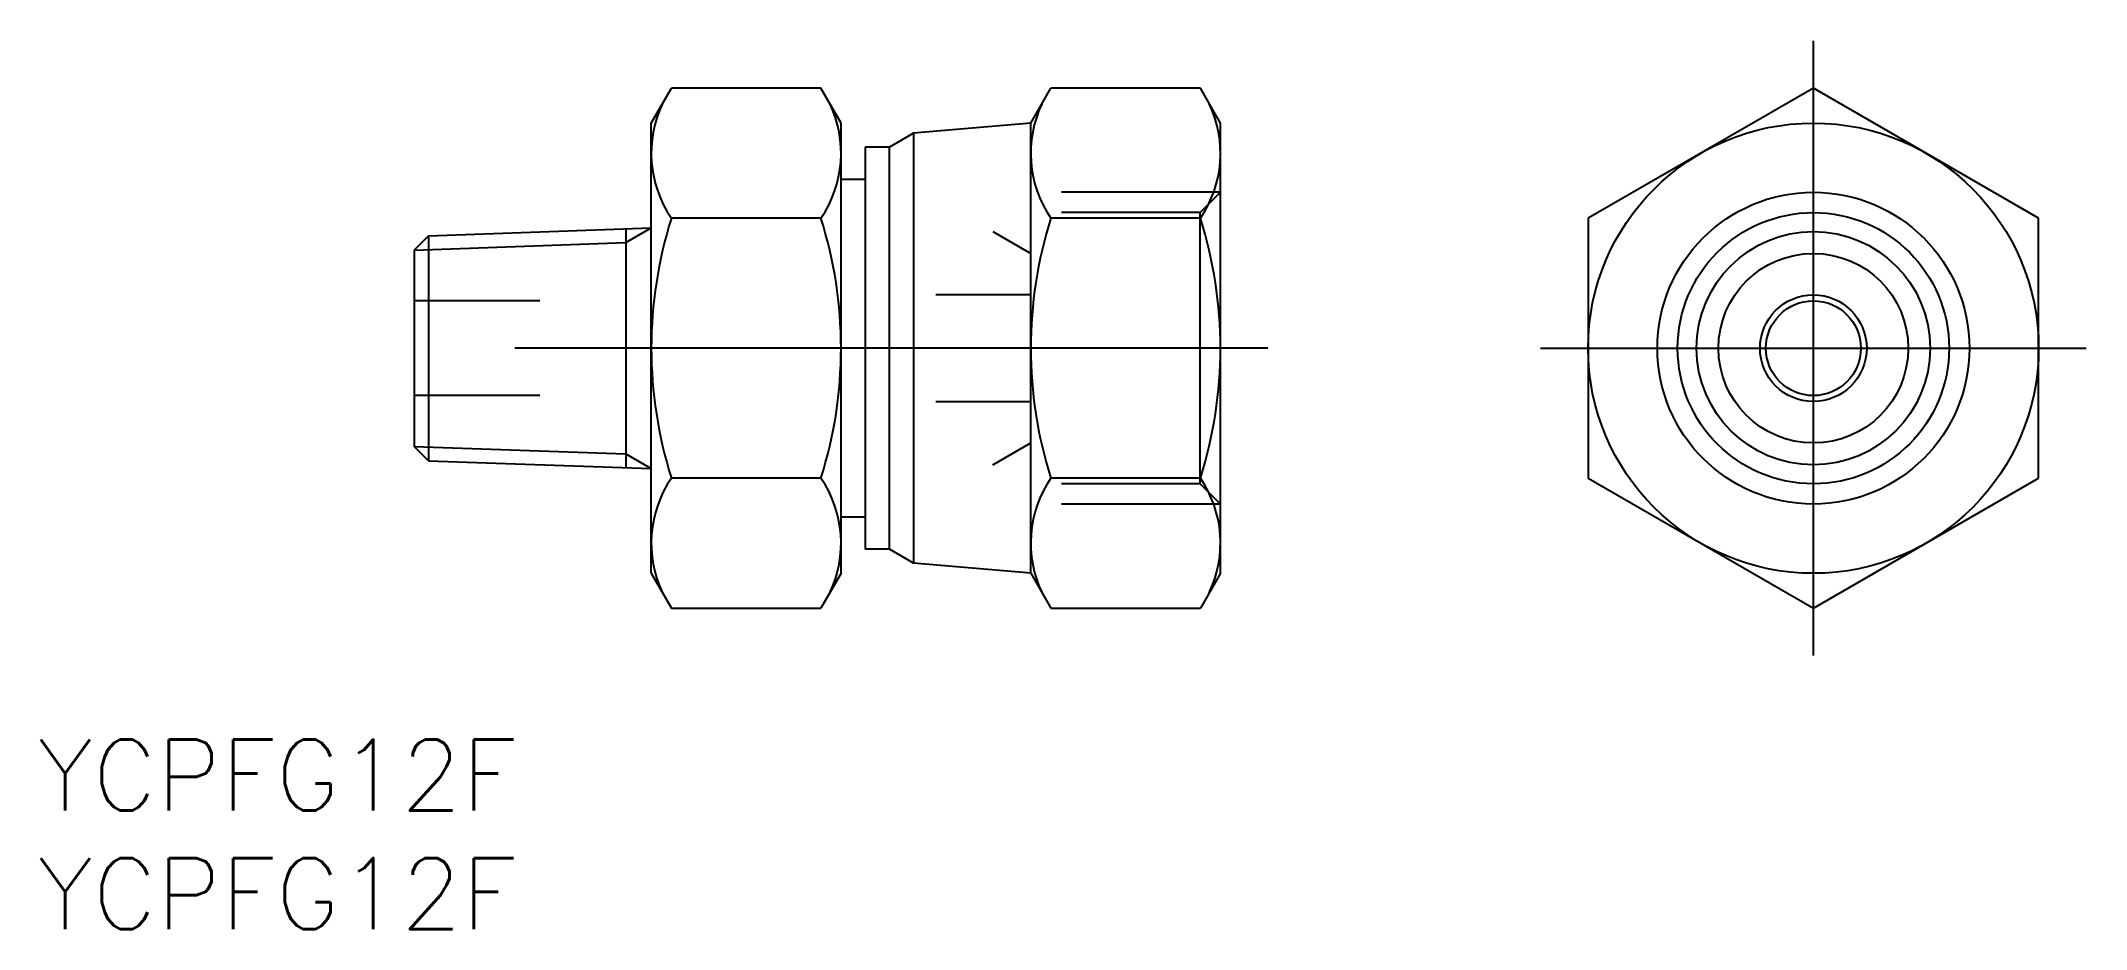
# Model space of a CAD drawing. Extents: x -74.7 to 11.5, y -24.5 to 13.
import ezdxf

# ---------------------------------------------------------------- set-up
doc = ezdxf.new("R2010")
doc.units = 0
doc.linetypes.add('CENTER', pattern=[50.8, 31.75, -6.35, 6.35, -6.35])
doc.linetypes.add('DASHED', pattern=[19.05, 12.7, -6.35])
doc.layers.get('0').update_dxf_attribs({"linetype": 'CONTINUOUS'})
doc.layers.add('CENTER', color=1, linetype='CENTER')
doc.styles.get("Standard").update_dxf_attribs({"font": 'txt.shx', "height": 3, "bigfont": 'bigfont.shx'})

msp = doc.modelspace()

# ---------------------------------------------------------------- linework, layer by layer
at = {"color": 7, "linetype": 'CONTINUOUS'}
for p, q in [((-49, 9.5), (-48.151, 10.97)), ((-41.849, 10.97), (-48.151, 10.97)), ((-41, 9.5), (-41.849, 10.97)), ((-33, 9.5), (-32.151, 10.97)), ((-25.849, 10.97), (-32.151, 10.97)), ((-25, 9.5), (-25.849, 10.97)), ((0, 10.97), (-9.5, 5.485)), ((9.5, 5.485), (0, 10.97)), ((-49, -9.5), (-49, 9.5)), ((-41, -9.5), (-41, 9.5)), ((-33, 9.5), (-37.94, 9.068)), ((-33, -9.5), (-33, 9.5)), ((-25, -9.5), (-25, 9.5)), ((-37.94, 9.068), (-38.96, 8.479)), ((-37.94, 9.068), (-37.94, -9.068)), ((-39.98, 8.479), (-39.98, -8.479)), ((-38.96, 8.479), (-39.98, 8.479)), ((-38.96, -8.479), (-38.96, 8.479)), ((-39.98, 7.125), (-41, 7.125)), ((-41.849, 5.485), (-48.151, 5.485)), ((-25.849, 5.485), (-32.151, 5.485)), ((-9.5, 5.485), (-9.5, -5.485)), ((9.5, -5.485), (9.5, 5.485)), ((-58.398, 4.746), (-59, 4.144)), ((-58.398, 4.746), (-49, 5.075)), ((-58.398, 4.746), (-58.398, -4.746)), ((-50.071, 5.037), (-50.071, -5.037)), ((-59, 4.144), (-59, -4.144)), ((-58.398, -4.746), (-59, -4.144)), ((-58.398, -4.746), (-49, -5.075)), ((-41.849, -5.485), (-48.151, -5.485)), ((-25.849, -5.485), (-32.151, -5.485)), ((-9.5, -5.485), (0, -10.97)), ((0, -10.97), (9.5, -5.485)), ((-39.98, -7.125), (-41, -7.125)), ((-38.96, -8.479), (-39.98, -8.479)), ((-37.94, -9.068), (-38.96, -8.479)), ((-33, -9.5), (-37.94, -9.068)), ((-49, -9.5), (-48.151, -10.97)), ((-41, -9.5), (-41.849, -10.97)), ((-33, -9.5), (-32.151, -10.97)), ((-25, -9.5), (-25.849, -10.97)), ((-48.151, -10.97), (-41.849, -10.97)), ((-32.151, -10.97), (-25.849, -10.97))]:
    msp.add_line(p, q, dxfattribs=at)
at = {"color": 3, "linetype": 'DASHED'}
for p, q in [((-25, 6.578), (-31.7, 6.578)), ((-25, 6.578), (-25.856, 5.723)), ((-25.856, 5.723), (-31.7, 5.723)), ((-25.856, -5.723), (-25.856, 5.723)), ((-34.6, 4.924), (-33, 4)), ((-53.699, 2), (-59, 2)), ((-33, 2.25), (-37, 2.25)), ((-53.699, -2), (-59, -2)), ((-37, -2.25), (-33, -2.25)), ((-34.6, -4.924), (-33, -4)), ((-25.856, -5.723), (-31.7, -5.723)), ((-25, -6.579), (-25.856, -5.723)), ((-25, -6.579), (-31.7, -6.579))]:
    msp.add_line(p, q, dxfattribs=at)
at = {"color": 3, "linetype": 'CONTINUOUS'}
for p, q in [((-59, 4.144), (-50.071, 4.456)), ((-50.071, 4.456), (-49, 5.075)), ((-59, -4.144), (-50.071, -4.456)), ((-50.071, -4.456), (-49, -5.075))]:
    msp.add_line(p, q, dxfattribs=at)
at = {"color": 7, "linetype": 'CONTINUOUS'}
for radius in [9.5, 5.723, 4.924, 4, 2.25, 2]:
    msp.add_circle((0, 0), radius, dxfattribs=at)
at = {"color": 3, "linetype": 'CONTINUOUS'}
msp.add_circle((0, 0), 6.579, dxfattribs=at)
at = {"color": 7, "linetype": 'CONTINUOUS'}
for centre, radius, start, end in [((-44.144, 8.227), 4.856, 154.38425, 214.38425), ((-45.856, 8.227), 4.856, 325.61575, 25.61575), ((-28.144, 8.227), 4.856, 154.38425, 214.38425), ((-29.856, 8.227), 4.856, 325.61575, 25.61575), ((-30.849, 0), 18.151, 162.41205, 197.58795), ((-59.151, 0), 18.151, 342.41205, 17.58795), ((-14.849, 0), 18.151, 162.41205, 197.58795), ((-43.151, 0), 18.151, 342.41205, 17.58795), ((-44.144, -8.227), 4.856, 145.61575, 205.61575), ((-45.856, -8.227), 4.856, 334.38425, 34.38425), ((-28.144, -8.227), 4.856, 145.61575, 205.61575), ((-29.856, -8.227), 4.856, 334.38425, 34.38425)]:
    msp.add_arc(centre, radius, start, end, dxfattribs=at)
at = {"layer": 'CENTER', "color": 1, "linetype": 'CENTER'}
for p, q in [((0, -12.97), (0, 12.97)), ((-23, 0), (-61, 0)), ((-11.5, 0), (11.5, 0))]:
    msp.add_line(p, q, dxfattribs=at)

# ---------------------------------------------------------------- texts
at = {"color": 7, "linetype": 'CONTINUOUS'}
for p in [(-74.867, -19.515), (-74.867, -24.515)]:
    msp.add_text('YCPFG12F', height=3, dxfattribs=at).set_placement(p)

doc.saveas('drawing.dxf')
